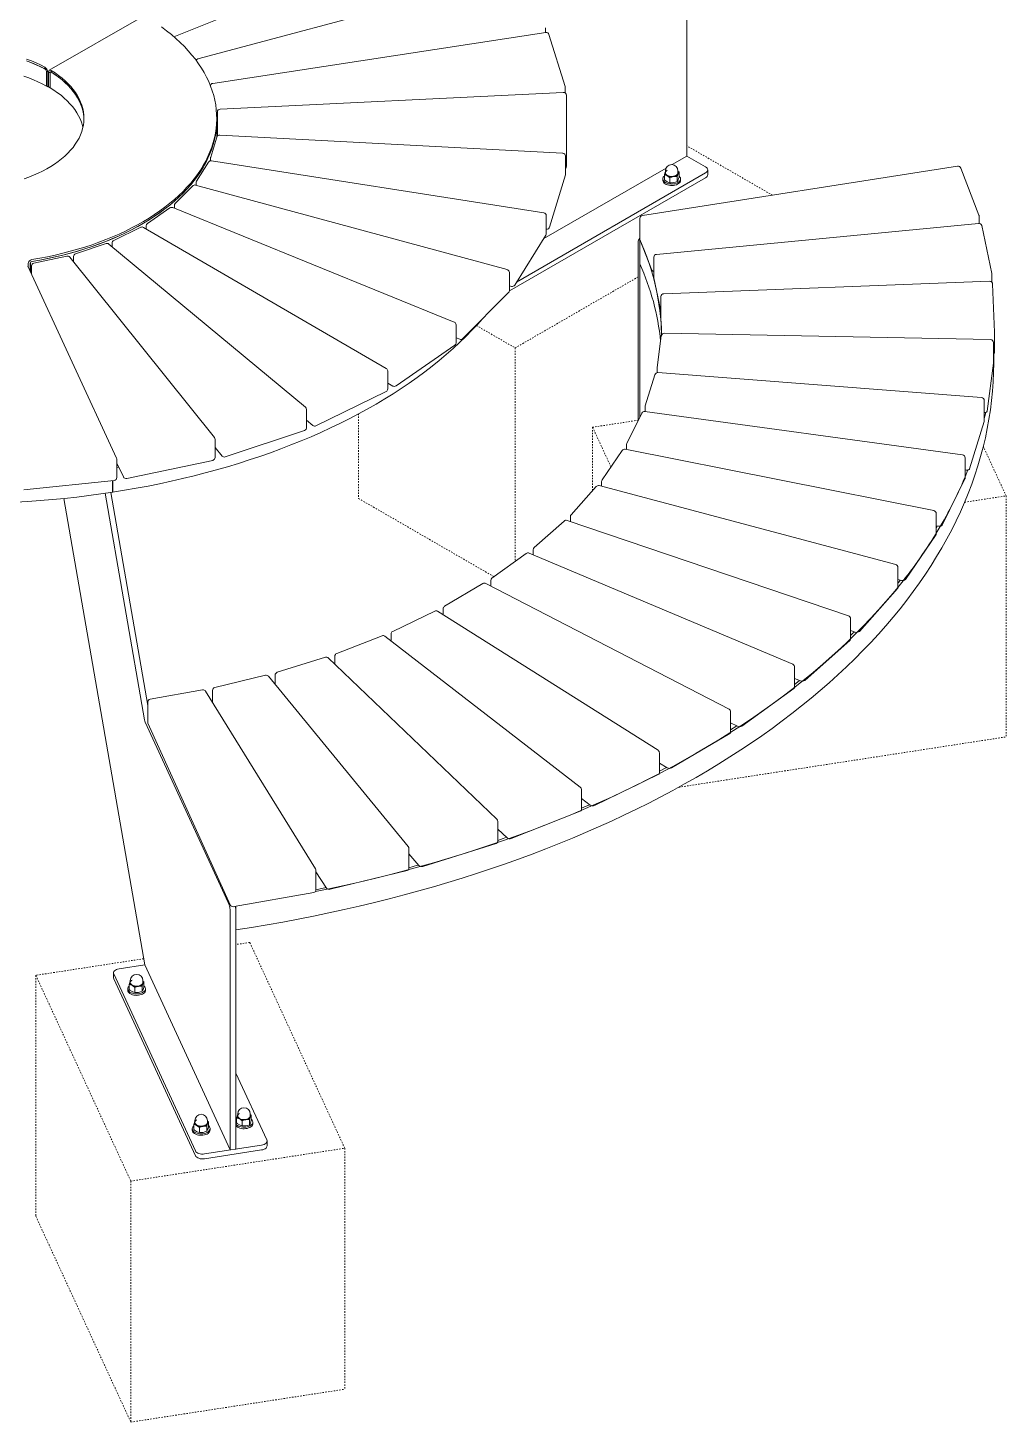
# Model space of a CAD drawing. Header units: inches. Extents: x -4 to 371, y -18 to 250.
# Drawn here: x 294.3 to 363.9, y 52.5 to 151.7 of the extents above; entities that cross this region are included whole.
import ezdxf

# ---------------------------------------------------------------- set-up
doc = ezdxf.new("R2010")
doc.units = ezdxf.units.IN
doc.linetypes.add('HIDDEN', pattern=[1.905, 1.27, -0.635])
doc.layers.add('ZANO_R', color=7, linetype='Continuous', lineweight=0)
doc.layers.add('ZANO_R_przerywana', color=250, linetype='HIDDEN', lineweight=0)

msp = doc.modelspace()

# ---------------------------------------------------------------- linework, layer by layer
at = {"layer": 'ZANO_R', "color": 7}
for p, q in [((324.95094, 159.15833), (304.8419, 151.0812)), ((341.21215, 159.44264), (341.21215, 142.55511)), ((328.65579, 155.40783), (306.42266, 149.46923)), ((302.56165, 152.5103), (295.85825, 148.66248)), ((331.17255, 151.34213), (307.49086, 147.72251)), ((331.16288, 151.34065), (331.16288, 151.67144)), ((332.55084, 147.49193), (331.40487, 151.19662)), ((295.53616, 148.74867), (295.53616, 148.87726)), ((295.65807, 148.57495), (295.65807, 147.52484)), ((295.66913, 148.58594), (295.75115, 148.53848)), ((295.75115, 147.48408), (295.75115, 148.53848)), ((295.91383, 148.4701), (295.80279, 148.53457)), ((295.80279, 148.53457), (295.80279, 147.48017)), ((295.91383, 148.4701), (295.91383, 147.4157)), ((295.9164, 148.46307), (295.9164, 147.41296)), ((295.95604, 148.53004), (295.9436, 148.52316)), ((295.99936, 148.51951), (295.99936, 148.64809)), ((295.66921, 147.5315), (295.65807, 147.52484)), ((295.75115, 147.48408), (295.66921, 147.5315)), ((295.80279, 147.51381), (295.75115, 147.48408)), ((295.80279, 147.48017), (295.91383, 147.4157)), ((295.91383, 147.4157), (295.9164, 147.41718)), ((332.42608, 147.08569), (308.01538, 145.89503)), ((332.56022, 147.04547), (332.56022, 147.42988)), ((332.64627, 146.87623), (332.66047, 143.11295)), ((307.77072, 145.11199), (307.77072, 145.24058)), ((307.77072, 143.89721), (307.77072, 145.11199)), ((307.81564, 145.68505), (307.81564, 144.3992)), ((307.76961, 143.89366), (307.34081, 142.47168)), ((307.81564, 144.3992), (307.81724, 143.97641)), ((332.37958, 142.76824), (307.98159, 144.04272)), ((332.66047, 143.11295), (332.66047, 141.82709)), ((307.18139, 142.12586), (306.33136, 140.76847)), ((307.33187, 142.41106), (307.33187, 142.22258)), ((331.03577, 138.52097), (307.39181, 142.22186)), ((332.5786, 141.27271), (332.5786, 142.55856)), ((341.21215, 142.55511), (340.16484, 141.95051)), ((341.21215, 142.55511), (342.54837, 141.78373)), ((342.54837, 141.01229), (328.58964, 132.95408)), ((342.54837, 141.35518), (329.09894, 133.59099)), ((339.73564, 141.70274), (331.03235, 136.67844)), ((331.45164, 137.50455), (332.56966, 141.21209)), ((360.46465, 141.82805), (338.0504, 138.31975)), ((339.50584, 140.92665), (339.50584, 140.8195)), ((339.61286, 141.23105), (339.61286, 140.87134)), ((339.68957, 141.44691), (339.67626, 141.41865)), ((339.68957, 141.44491), (339.67626, 141.41865)), ((339.68957, 141.50528), (339.68957, 141.36598)), ((340.00896, 141.01452), (340.00896, 140.65481)), ((340.53185, 141.10428), (340.53185, 140.74457)), ((340.58193, 141.36598), (340.58193, 141.50528)), ((340.65863, 141.41058), (340.58193, 141.4692)), ((340.65863, 141.41058), (340.65863, 141.05087)), ((340.76565, 140.8195), (340.76565, 140.92665)), ((342.70212, 141.22656), (342.70212, 141.56945)), ((361.99306, 138.35779), (360.69277, 141.6968)), ((306.06145, 140.43281), (304.81604, 139.18125)), ((328.43679, 134.47249), (306.26526, 140.48735)), ((306.29935, 140.65703), (306.29935, 140.4781)), ((304.43902, 138.8692), (302.83606, 137.7615)), ((324.66293, 130.74489), (304.63751, 138.89095)), ((304.75491, 139.03315), (304.75491, 138.8432)), ((331.21327, 137.02767), (331.21327, 138.31352)), ((337.8729, 138.11231), (337.8729, 136.65501)), ((362.00738, 137.76652), (362.00738, 138.2816)), ((302.36198, 137.48675), (300.45018, 136.55656)), ((319.83015, 127.44975), (302.55929, 137.47951)), ((302.74546, 137.58876), (302.74546, 137.37139)), ((328.965, 133.3771), (331.18126, 136.91623)), ((331.21327, 137.35846), (331.21943, 137.35753)), ((361.96148, 137.76715), (339.05447, 135.56134)), ((362.90641, 134.20459), (362.18701, 137.60165)), ((299.89391, 136.33073), (297.73135, 135.60632)), ((314.08619, 124.68452), (300.09467, 136.29322)), ((300.33207, 136.36776), (300.33207, 136.09625)), ((337.75146, 136.41291), (337.75146, 123.74153)), ((337.85898, 136.60718), (337.88478, 136.61105)), ((337.85898, 134.89271), (337.85898, 136.60718)), ((337.87802, 136.62842), (338.73393, 134.43051)), ((294.35247, 134.91152), (294.35247, 134.68539)), ((294.50469, 134.93481), (294.50469, 134.35536)), ((294.51211, 134.33926), (294.51211, 134.93669)), ((297.11095, 135.4384), (294.76334, 134.94179)), ((307.6053, 122.52938), (297.31824, 135.36429)), ((297.58807, 135.40723), (297.58807, 135.02763)), ((337.85958, 134.89138), (337.85958, 123.96167)), ((338.86462, 135.35233), (338.86462, 133.89504)), ((300.63922, 121.05475), (294.33613, 134.72083)), ((294.59683, 134.73637), (294.59683, 134.15558)), ((328.59178, 132.984), (328.59178, 134.26985)), ((362.91097, 133.5753), (362.91097, 134.16109)), ((328.59178, 133.32293), (328.73344, 133.28553)), ((328.62117, 133.31517), (328.59178, 133.29821)), ((338.86618, 133.88033), (338.86462, 133.89504)), ((338.86618, 133.88033), (339.33972, 131.64421)), ((362.74909, 133.64229), (339.57584, 132.76078)), ((363.09827, 130.01902), (362.96688, 133.44053)), ((325.28349, 129.57269), (328.53065, 132.83589)), ((339.37385, 132.55097), (339.37385, 131.09367)), ((339.37385, 132.55097), (339.3739, 132.54828)), ((339.3739, 131.09098), (339.37385, 131.09367)), ((339.3739, 131.09098), (339.42207, 129.83672)), ((324.79378, 129.26455), (324.79378, 130.5504)), ((362.82091, 129.49475), (339.61057, 129.94627)), ((363.09838, 130.01365), (363.09827, 130.01902)), ((363.09843, 130.01097), (363.09838, 130.01365)), ((363.09843, 128.55367), (363.09843, 130.01097)), ((320.52378, 126.2037), (324.70318, 129.09181)), ((324.79378, 129.63046), (325.05702, 129.52571)), ((339.39839, 129.76427), (339.09697, 127.51823)), ((363.02679, 127.82753), (363.02679, 129.28483)), ((363.04211, 127.83722), (363.04211, 128.47105)), ((319.93467, 125.98233), (319.93467, 127.26818)), ((338.94291, 126.99871), (338.25656, 124.78106)), ((339.0951, 127.49031), (339.0951, 127.14094)), ((362.17756, 125.3659), (339.15968, 127.14597)), ((362.56825, 124.40604), (363.02616, 127.81817)), ((363.02679, 127.82753), (363.02616, 127.81817)), ((319.93467, 126.4021), (320.30059, 126.19393)), ((314.83191, 123.36825), (319.81656, 125.79353)), ((362.37134, 123.69926), (362.37134, 125.15656)), ((314.16209, 123.23708), (314.16209, 124.52293)), ((338.01213, 124.27226), (336.94764, 122.10493)), ((360.82687, 121.2967), (338.22905, 124.38773)), ((338.24717, 124.71898), (338.24717, 124.38525)), ((308.38037, 121.14925), (314.01881, 123.03799)), ((314.16209, 123.75577), (314.60772, 123.39404)), ((361.32539, 120.30894), (362.36807, 123.67794)), ((362.37134, 123.69926), (362.36807, 123.67794)), ((307.65143, 121.11221), (307.65143, 122.39806)), ((336.92613, 122.01236), (336.92613, 121.67952)), ((307.65143, 121.8224), (308.15157, 121.21489)), ((336.61501, 121.61133), (335.1829, 119.51575)), ((358.78366, 117.32738), (336.82937, 121.69879)), ((361.00838, 119.63137), (361.00838, 121.08867)), ((300.65852, 119.68096), (300.65852, 120.96681)), ((300.65852, 120.71595), (301.13109, 119.72687)), ((300.74243, 120.54033), (300.65852, 120.52688)), ((300.79826, 120.42348), (300.65852, 120.40114)), ((301.364, 119.61197), (307.48492, 120.90679)), ((361.21011, 120.22114), (361.00838, 119.72779)), ((361.00838, 120.22031), (361.07278, 120.21198)), ((294.05446, 118.80538), (300.47026, 119.47211)), ((300.36343, 118.64049), (300.36343, 119.46101)), ((300.3684, 118.64126), (300.3684, 119.46153)), ((334.76526, 119.04233), (332.9797, 117.03922)), ((356.06961, 113.49696), (334.97595, 119.10553)), ((335.14629, 119.39728), (335.14629, 119.06024)), ((359.38327, 116.30575), (361.00042, 119.59831)), ((302.64447, 85.02298), (296.9022, 118.19728)), ((299.8365, 118.56137), (302.62428, 102.45574)), ((300.24259, 118.62197), (302.86431, 103.47573)), ((358.95262, 115.66415), (358.95262, 117.12145)), ((332.48142, 116.59106), (330.36006, 114.70023)), ((352.713, 109.8429), (332.68856, 116.63316)), ((332.92647, 116.8995), (332.92647, 116.55249)), ((358.95262, 116.25485), (359.11523, 116.22376)), ((359.039, 116.23833), (358.95262, 116.09174)), ((356.76235, 112.43612), (358.93797, 115.61967)), ((329.78664, 114.28224), (327.35046, 112.52239)), ((348.74832, 106.40071), (329.99113, 114.30553)), ((330.2898, 114.54349), (330.2898, 114.17966)), ((356.22563, 111.83674), (356.22563, 113.29404)), ((326.70831, 112.13902), (323.98139, 110.52756)), ((344.21597, 103.2036), (326.91151, 112.1448)), ((327.26344, 112.35219), (327.26344, 111.96295)), ((356.22562, 112.43576), (356.48153, 112.36989)), ((356.40781, 112.38887), (356.22562, 112.15874)), ((353.48977, 108.7382), (356.20236, 111.78128)), ((323.27763, 110.18271), (320.28695, 108.73556)), ((339.16169, 100.28215), (323.48109, 110.17131)), ((323.87825, 110.34679), (323.87825, 109.92083)), ((352.85553, 108.18675), (352.85553, 109.64405)), ((319.52922, 108.43256), (316.30436, 107.16404)), ((333.63613, 97.664), (319.73444, 108.40333)), ((320.16844, 108.54656), (320.16844, 108.06805)), ((349.59908, 105.24836), (352.8218, 108.12086)), ((352.85553, 108.80163), (353.19895, 108.68841)), ((315.50067, 106.90561), (312.07351, 105.82826)), ((327.69419, 95.37362), (315.7089, 106.85691)), ((316.17125, 106.96865), (316.17125, 106.41392)), ((348.87675, 104.74992), (348.87675, 106.20722)), ((311.23211, 105.61657), (307.63654, 104.74105)), ((321.39443, 93.43213), (311.44403, 105.54583)), ((311.92651, 105.62796), (311.92651, 104.95846)), ((348.87675, 105.38979), (349.30113, 105.21549)), ((306.76582, 104.57771), (303.0374, 103.91268)), ((314.79829, 91.85722), (306.98121, 104.48155)), ((307.47625, 104.53704), (307.47625, 103.68206)), ((345.12983, 102.00074), (348.83081, 104.67425)), ((302.86431, 103.70597), (302.86431, 102.24867)), ((302.67505, 102.27286), (308.5911, 89.45536)), ((302.87115, 102.21798), (308.75254, 89.24838)), ((344.32955, 101.55977), (344.32955, 103.01706)), ((344.32955, 102.23624), (344.82769, 101.98511)), ((340.12713, 99.02697), (344.26978, 101.47506)), ((344.76689, 102.01576), (344.32955, 101.73287)), ((339.25965, 98.64725), (339.25965, 100.10455)), ((339.25965, 99.37591), (339.8238, 99.02874)), ((334.64122, 96.35589), (339.18457, 98.55436)), ((339.76886, 99.06255), (339.25965, 98.79276)), ((333.71773, 96.04054), (333.71773, 97.49784)), ((333.71774, 96.84347), (334.33969, 96.37504)), ((327.7589, 93.76471), (327.7589, 95.22201)), ((328.72687, 94.01327), (333.626, 95.94038)), ((327.7589, 94.67532), (328.43014, 94.04962)), ((321.44214, 91.84156), (321.44214, 93.29886)), ((322.4429, 92.02159), (327.64935, 93.65826)), ((321.44214, 92.91459), (322.15388, 92.07477)), ((314.82974, 90.28938), (314.82974, 91.74668)), ((314.82974, 91.62497), (315.57305, 90.4693)), ((315.85149, 90.39981), (321.31378, 91.72988)), ((315.54634, 90.51083), (314.82975, 90.3621)), ((309.01765, 89.16327), (314.68176, 90.17358)), ((308.72625, 88.73393), (308.72625, 71.8464)), ((309.13203, 89.18367), (309.13203, 87.51049)), ((309.13203, 88.79635), (309.13203, 71.90882)), ((300.4287, 84.44929), (300.4287, 84.1064)), ((306.25788, 71.78032), (300.4464, 84.37127)), ((300.81847, 84.74211), (302.64447, 85.02298)), ((308.72625, 71.8464), (302.64447, 85.02298)), ((306.25788, 71.43743), (300.4464, 84.02838)), ((301.43912, 83.31681), (301.43912, 83.20965)), ((301.54613, 83.62121), (301.54613, 83.2615)), ((301.62284, 83.83707), (301.60953, 83.80881)), ((301.62284, 83.83507), (301.60953, 83.80881)), ((301.62284, 83.89544), (301.62284, 83.75614)), ((301.94223, 83.40468), (301.94223, 83.04497)), ((302.46512, 83.49444), (302.46512, 83.13473)), ((302.5152, 83.75614), (302.5152, 83.89544)), ((302.5919, 83.80074), (302.5152, 83.85936)), ((302.5919, 83.80074), (302.5919, 83.44103)), ((302.69892, 83.20966), (302.69892, 83.31681)), ((309.13203, 77.32278), (311.3301, 72.56053)), ((309.2613, 74.40793), (309.2613, 74.26863)), ((310.15366, 74.26864), (310.15366, 74.40794)), ((306.14127, 73.66558), (306.14127, 73.30587)), ((306.21797, 73.88144), (306.20466, 73.85318)), ((306.21797, 73.87943), (306.20466, 73.85318)), ((306.21797, 73.93981), (306.21797, 73.80051)), ((306.53736, 73.44904), (306.53736, 73.08933)), ((307.06024, 73.53881), (307.06024, 73.1791)), ((307.11033, 73.80051), (307.11033, 73.93981)), ((307.18703, 73.8451), (307.11033, 73.90372)), ((307.18703, 73.8451), (307.18703, 73.48539)), ((309.18459, 74.1337), (309.18459, 73.774)), ((309.26129, 74.34957), (309.24799, 74.3213)), ((309.26129, 74.34756), (309.24799, 74.3213)), ((309.58069, 73.91717), (309.58069, 73.55746)), ((310.10357, 74.00693), (310.10357, 73.64722)), ((310.23036, 74.31323), (310.15366, 74.37185)), ((310.23036, 74.31323), (310.23036, 73.95352)), ((310.33738, 73.72215), (310.33738, 73.8293)), ((306.03424, 73.36118), (306.03424, 73.25402)), ((307.29405, 73.25402), (307.29405, 73.36117)), ((311.3478, 72.13962), (311.3478, 72.48251)), ((310.95803, 72.1897), (306.90025, 71.56553)), ((310.95803, 71.8468), (306.90025, 71.22264)), ((309.13203, 71.90882), (308.72625, 71.8464))]:
    msp.add_line(p, q, dxfattribs=at)
at = {"layer": 'ZANO_R', "color": 7, "flags": 128}
for points in [[(294.62568, 135.1866), (295.18359, 135.28404), (295.73577, 135.3918), (296.28166, 135.50976), (296.82069, 135.6378), (297.35231, 135.77578), (297.87595, 135.92358), (298.39109, 136.08102), (298.89719, 136.24796), (299.39371, 136.4242), (299.88015, 136.60959), (300.35601, 136.80391), (300.82079, 137.00697), (301.274, 137.21857), (301.71519, 137.43847), (302.14388, 137.66646), (302.55965, 137.90229), (302.96206, 138.14572), (303.35068, 138.39651), (303.72512, 138.65438), (304.085, 138.91908), (304.42993, 139.19033), (304.75956, 139.46784), (305.07355, 139.75133), (305.37158, 140.04051), (305.65332, 140.33508), (305.9185, 140.63473), (306.16684, 140.93915), (306.39809, 141.24803), (306.61199, 141.56104), (306.80833, 141.87787), (306.98691, 142.19817), (307.14754, 142.52163), (307.29005, 142.84791), (307.41431, 143.17666), (307.52017, 143.50756), (307.60752, 143.84025), (307.67629, 144.17439), (307.7264, 144.50963), (307.75779, 144.84563), (307.77043, 145.18204), (307.76431, 145.51851), (307.73944, 145.85469), (307.69585, 146.19024), (307.63356, 146.5248), (307.55266, 146.85804), (307.45323, 147.18959), (307.33536, 147.51913), (307.19918, 147.84631), (307.04484, 148.17079), (306.87248, 148.49223), (306.6823, 148.8103), (306.47448, 149.12468), (306.24925, 149.43503), (306.00683, 149.74104), (305.74748, 150.04238), (305.47146, 150.33875), (305.17906, 150.62984), (304.87059, 150.91535), (304.54636, 151.19497), (304.20671, 151.46843), (303.852, 151.73544)], [(294.24447, 149.44858), (294.5845, 149.31907), (294.91361, 149.18047), (295.23106, 149.03309), (295.53616, 148.87726)], [(294.24447, 149.32), (294.5845, 149.19048), (294.91361, 149.05189), (295.23106, 148.9045), (295.53616, 148.74867)], [(295.56292, 148.73428), (295.2585, 148.89108), (294.94163, 149.03944), (294.61301, 149.17901), (294.27336, 149.3095)], [(295.65807, 147.52484), (295.36029, 147.68303), (295.05004, 147.83301), (294.72798, 147.97447), (294.39484, 148.10709), (294.05132, 148.23058)], [(295.99936, 148.64809), (296.2699, 148.47227), (296.52582, 148.2893), (296.76656, 148.09958), (296.99157, 147.90354), (297.20037, 147.70161), (297.39248, 147.49423), (297.5675, 147.28187), (297.72502, 147.06499), (297.8647, 146.84407), (297.98624, 146.61961), (298.08936, 146.3921), (298.17383, 146.16204), (298.23947, 145.92994), (298.28613, 145.69632), (298.31371, 145.46168), (298.32215, 145.22656), (298.31143, 144.99147), (298.28157, 144.75693), (298.23264, 144.52346), (298.16475, 144.29158), (298.07804, 144.0618), (297.97272, 143.83462), (297.84901, 143.61056), (297.70718, 143.3901), (297.54755, 143.17373), (297.37048, 142.96194), (297.17635, 142.75519), (296.9656, 142.55393), (296.73869, 142.35862), (296.49611, 142.16969), (296.23842, 141.98755), (295.96618, 141.8126), (295.67999, 141.64524), (295.38048, 141.48583), (295.06832, 141.33473), (294.7442, 141.19227), (294.40883, 141.05877), (294.06296, 140.93451)], [(295.99936, 148.64809), (295.9237, 148.67535), (295.85968, 148.6633), (295.81718, 148.61383), (295.80279, 148.53457)], [(295.99936, 148.51951), (295.96619, 148.53189), (295.9382, 148.52679), (295.91977, 148.50507), (295.91383, 148.4701)], [(296.00645, 148.51511), (295.99905, 148.51933), (295.99165, 148.52281), (295.98418, 148.52553), (295.9768, 148.5274), (295.96986, 148.52837), (295.96312, 148.5285), (295.95661, 148.52777), (295.95037, 148.52615), (295.93944, 148.52053), (295.93459, 148.51646), (295.93019, 148.51154), (295.92328, 148.49984), (295.92065, 148.49291), (295.91862, 148.48526), (295.91765, 148.48005), (295.91654, 148.46894), (295.9164, 148.46307)], [(295.99936, 148.51951), (296.2699, 148.34369), (296.52582, 148.16071), (296.76656, 147.971), (296.99157, 147.77496), (297.20037, 147.57302), (297.39248, 147.36565), (297.5675, 147.15328), (297.72502, 146.9364), (297.8647, 146.71549), (297.98624, 146.49103), (298.08936, 146.26351), (298.17383, 146.03345), (298.23947, 145.80136), (298.28613, 145.56773), (298.31371, 145.3331), (298.32147, 145.17628)], [(298.32147, 145.17628), (298.31455, 145.32183), (298.28783, 145.55685), (298.24197, 145.79088), (298.17707, 146.02341), (298.09328, 146.25391), (297.99077, 146.48188), (297.86978, 146.7068), (297.73058, 146.92819), (297.57347, 147.14555), (297.39881, 147.3584), (297.20697, 147.56626), (296.9984, 147.76868), (296.77354, 147.9652), (296.5329, 148.1554), (296.27701, 148.33883), (296.00645, 148.51511)], [(298.25028, 144.59765), (298.21658, 144.73312), (298.14426, 144.96298), (298.05342, 145.19063), (297.94426, 145.41558), (297.81701, 145.63735), (297.67196, 145.85544), (297.50943, 146.06938), (297.32976, 146.27871), (297.13334, 146.48296), (296.92062, 146.68169), (296.69205, 146.87447), (296.44813, 147.06088), (296.18939, 147.2405), (295.9164, 147.41296)], [(294.62568, 135.05801), (295.18359, 135.15546), (295.73577, 135.26321), (296.28166, 135.38117), (296.82069, 135.50921), (297.35231, 135.6472), (297.87595, 135.79499), (298.39109, 135.95244), (298.89719, 136.11937), (299.39371, 136.29562), (299.88015, 136.481), (300.35601, 136.67533), (300.82079, 136.87839), (301.274, 137.08998), (301.71519, 137.30989), (302.14388, 137.53787), (302.55965, 137.7737), (302.96206, 138.01714), (303.35068, 138.26792), (303.72512, 138.5258), (304.085, 138.7905), (304.42993, 139.06174), (304.75956, 139.33926), (305.07355, 139.62275), (305.37158, 139.91193), (305.65332, 140.2065), (305.9185, 140.50615), (306.16684, 140.81057), (306.39809, 141.11944), (306.61199, 141.43246), (306.80833, 141.74928), (306.98691, 142.06959), (307.14754, 142.39305), (307.29005, 142.71932), (307.41431, 143.04808), (307.52017, 143.37897), (307.60752, 143.71166), (307.67629, 144.0458), (307.7264, 144.38104), (307.75779, 144.71704), (307.77043, 145.05346), (307.77072, 145.11199)], [(294.63411, 135.0594), (295.19162, 135.15694), (295.7434, 135.26478), (296.2889, 135.38281), (296.82753, 135.51091), (297.35875, 135.64895), (297.882, 135.79677), (298.39675, 135.95424), (298.90246, 136.12118), (299.3986, 136.29742), (299.88467, 136.48279), (300.36016, 136.67708), (300.82458, 136.8801), (301.27745, 137.09164), (301.71829, 137.31148), (302.14666, 137.5394), (302.56211, 137.77515), (302.96421, 138.01848), (303.35254, 138.26917), (303.72671, 138.52693), (304.08632, 138.7915), (304.43101, 139.06262), (304.76041, 139.33999), (305.07418, 139.62334), (305.37201, 139.91237), (305.65358, 140.20677), (305.9186, 140.50626), (306.1668, 140.81051), (306.39792, 141.11921), (306.61172, 141.43204), (306.80798, 141.74868), (306.98649, 142.0688), (307.14708, 142.39207), (307.28958, 142.71815), (307.41383, 143.04671), (307.51971, 143.37741), (307.60711, 143.7099), (307.67595, 144.04385), (307.72614, 144.3789), (307.75764, 144.71471), (307.77041, 145.05092), (307.77072, 145.11199)], [(340.65863, 141.12942), (340.67085, 141.1185), (340.72043, 141.06194), (340.75224, 141.00128), (340.76532, 140.93834), (340.75928, 140.87505), (340.73428, 140.81333), (340.6911, 140.75505), (340.63105, 140.70199), (340.55595, 140.65575), (340.46807, 140.61774), (340.3701, 140.58912), (340.26502, 140.57075), (340.156, 140.5632), (340.04637, 140.56669), (339.93945, 140.58112), (339.8385, 140.60605), (339.74658, 140.64072), (339.66648, 140.68407), (339.60064, 140.7348), (339.55106, 140.79136), (339.51925, 140.85203), (339.50617, 140.91496), (339.51222, 140.97825), (339.53721, 141.03997), (339.58039, 141.09825), (339.61286, 141.12942)], [(339.81091, 141.15724), (339.65932, 141.21933), (339.61286, 141.23105)], [(339.61286, 140.87134), (339.65932, 140.83228), (339.81091, 140.72862)], [(339.67626, 141.41865), (339.66586, 141.38349), (339.66349, 141.34784), (339.66922, 141.31232), (339.68292, 141.27753), (339.70437, 141.24408), (339.7332, 141.21252), (339.76892, 141.18341), (339.81091, 141.15724)], [(339.81574, 141.54547), (339.78148, 141.52257), (339.73283, 141.47663), (339.70178, 141.42585), (339.68971, 141.37245), (339.69712, 141.31878), (339.72371, 141.26716), (339.76831, 141.21987), (339.82896, 141.17896)], [(340.00896, 141.01452), (339.86189, 141.12693), (339.81091, 141.15724)], [(340.58193, 141.4182), (340.59261, 141.3826), (340.59278, 141.32895), (340.57425, 141.27637), (340.53776, 141.22703), (340.48482, 141.18294), (340.41758, 141.1459), (340.33881, 141.11744), (340.25172, 141.09871), (340.15988, 141.09048), (340.06706, 141.0931), (339.97705, 141.10645), (339.89354, 141.12998), (339.81994, 141.16274)], [(339.82896, 141.17896), (339.90302, 141.14622), (339.98725, 141.12309), (340.07798, 141.11058), (340.17123, 141.10922), (340.26292, 141.11909), (340.34906, 141.13975), (340.42588, 141.1703), (340.49001, 141.2094), (340.53867, 141.25534), (340.56971, 141.30612), (340.58179, 141.35951), (340.58193, 141.36598)], [(340.00896, 141.01452), (340.13705, 141.06151), (340.27041, 141.09386)], [(340.53185, 141.10428), (340.5629, 141.20431), (340.59524, 141.29188)], [(340.65863, 141.05087), (340.62757, 140.95084), (340.59524, 140.86327)], [(342.54837, 141.35518), (342.61366, 141.4011), (342.66216, 141.45349), (342.69203, 141.51034), (342.70212, 141.56945), (342.69203, 141.62857), (342.66216, 141.68542), (342.61366, 141.73781), (342.54837, 141.78373)], [(340.76565, 140.8195), (340.75928, 140.7679), (340.73428, 140.70618), (340.6911, 140.6479), (340.63105, 140.59483), (340.55595, 140.54859), (340.46807, 140.51059), (340.3701, 140.48197), (340.26502, 140.4636), (340.156, 140.45605), (340.04637, 140.45954), (339.93945, 140.47397), (339.8385, 140.4989), (339.74658, 140.53357), (339.66648, 140.57692), (339.60064, 140.62765), (339.55106, 140.6842), (339.51925, 140.74487), (339.50617, 140.80781), (339.50584, 140.8195)], [(339.81091, 140.72862), (339.86189, 140.7032), (340.00896, 140.65481)], [(340.53185, 140.74457), (340.40376, 140.69759), (340.27041, 140.66524)], [(337.87802, 136.62842), (337.873, 136.65134), (337.8729, 136.65501)], [(326.64785, 130.94379), (326.34348, 130.60398), (325.92642, 130.15878), (325.49314, 129.71878), (325.04384, 129.28416), (324.57873, 128.85512), (324.09801, 128.43185), (323.6019, 128.01455), (323.09061, 127.60339), (322.56438, 127.19857), (322.02345, 126.80025), (321.46805, 126.40863), (320.89843, 126.02388), (320.31484, 125.64616), (319.71756, 125.27565), (319.10684, 124.91251), (318.48296, 124.55691), (317.8462, 124.209), (317.19684, 123.86894), (316.53517, 123.53687), (315.86148, 123.21297), (315.17608, 122.89735), (314.47929, 122.59017), (313.77139, 122.29156), (313.05272, 122.00166), (312.32359, 121.72059), (311.58433, 121.44849), (310.83528, 121.18547), (310.07676, 120.93165), (309.30911, 120.68714), (308.53268, 120.45206), (307.74781, 120.22651), (306.95486, 120.01058), (306.15418, 119.80438), (305.34613, 119.608), (304.53107, 119.42152), (303.70936, 119.24504), (302.88137, 119.07862), (302.04747, 118.92234), (301.20803, 118.77628), (300.36343, 118.64049)], [(363.04211, 127.83722), (363.04211, 127.82902), (363.0326, 127.16085), (363.00455, 126.49286), (362.95795, 125.8252), (362.89283, 125.15807), (362.80919, 124.49163), (362.70705, 123.82605), (362.58645, 123.16149), (362.44742, 122.49814), (362.28998, 121.83615), (362.11419, 121.17571), (361.92008, 120.51699), (361.70771, 119.86014), (361.47713, 119.20534), (361.2284, 118.55276), (360.96158, 117.90256), (360.67675, 117.25492), (360.37396, 116.61), (360.05332, 115.96796), (359.71489, 115.32897), (359.35876, 114.69319), (358.98502, 114.06079), (358.59378, 113.43192), (358.18512, 112.80677), (357.75917, 112.18547), (357.31601, 111.56819), (356.85578, 110.95509), (356.37858, 110.34633), (355.88454, 109.74206), (355.37379, 109.14244), (354.84646, 108.54763), (354.30268, 107.95777), (353.74259, 107.37301), (353.16634, 106.79352), (352.57407, 106.21943), (351.96594, 105.65089), (351.3421, 105.08806), (350.70272, 104.53106), (350.04796, 103.98006), (349.37798, 103.43519), (348.69296, 102.89658), (347.99307, 102.36438), (347.2785, 101.83873), (346.54943, 101.31976), (345.80604, 100.80759), (345.04852, 100.30238), (344.27708, 99.80423), (343.4919, 99.31329), (342.6932, 98.82967), (341.88117, 98.35351), (341.05602, 97.88493), (340.21798, 97.42403), (339.36724, 96.97096), (338.50403, 96.5258), (337.62857, 96.0887), (336.74109, 95.65975), (335.84182, 95.23907), (334.93098, 94.82676), (334.00881, 94.42294), (333.07555, 94.0277), (332.13143, 93.64114), (331.17671, 93.26337), (330.21161, 92.89448), (329.2364, 92.53457), (328.25132, 92.18373), (327.25663, 91.84205), (326.25258, 91.50961), (325.23943, 91.18651), (324.21743, 90.87282), (323.18686, 90.56863), (322.14798, 90.27402), (321.10105, 89.98906), (320.04634, 89.71381), (318.98413, 89.44837), (317.91468, 89.19278), (316.83828, 88.94713), (315.75519, 88.71146), (314.6657, 88.48585), (313.57008, 88.27034), (312.46862, 88.06501), (311.3616, 87.86989), (310.24931, 87.68503), (309.13203, 87.51049)], [(362.56825, 124.40604), (362.56075, 124.38201), (362.54506, 124.35933), (362.52181, 124.33893), (362.49196, 124.32163), (362.4567, 124.30814), (362.41747, 124.299), (362.37586, 124.29459), (362.37134, 124.29441)], [(362.46953, 124.31238), (362.44742, 124.2126), (362.37134, 123.88288)], [(361.32539, 120.30894), (361.31379, 120.28546), (361.29427, 120.26379), (361.26763, 120.24482), (361.23494, 120.22932), (361.19754, 120.21792), (361.15693, 120.21108), (361.11478, 120.20907), (361.07278, 120.21198)], [(361.00838, 119.63137), (361.0078, 119.62235), (361.00042, 119.59831)], [(300.3684, 118.64126), (299.51904, 118.51575), (298.66528, 118.40063), (297.80749, 118.29596), (296.94607, 118.20179), (296.08138, 118.11814), (295.21383, 118.04507), (294.34379, 117.98261), (293.47166, 117.93077)], [(358.95262, 115.66415), (358.94945, 115.64317), (358.93797, 115.61967)], [(356.22014, 111.86426), (355.88454, 111.45653), (355.37379, 110.85691), (354.84646, 110.2621), (354.30268, 109.67224), (353.74259, 109.08748), (353.16634, 108.50799), (352.57407, 107.9339), (351.96594, 107.36536), (351.3421, 106.80253), (350.70272, 106.24553), (350.04796, 105.69453), (349.37798, 105.14966), (348.69296, 104.61105), (347.99307, 104.07885), (347.2785, 103.5532), (346.54943, 103.03423), (345.80604, 102.52206), (345.04852, 102.01685), (344.27708, 101.5187), (343.4919, 101.02776), (342.6932, 100.54414), (341.88117, 100.06798), (341.05602, 99.5994), (340.21798, 99.1385), (339.36724, 98.68543), (338.50403, 98.24027), (337.62857, 97.80317), (336.74109, 97.37422), (335.84182, 96.95354), (334.93098, 96.54123), (334.00881, 96.13741), (333.07555, 95.74217), (332.13143, 95.35561), (331.17671, 94.97784), (330.21161, 94.60895), (329.2364, 94.24904), (328.25132, 93.8982), (327.25663, 93.55651), (326.25258, 93.22408), (325.23943, 92.90098), (324.21743, 92.58729), (323.18686, 92.2831), (322.14798, 91.98849), (321.10105, 91.70353), (320.04634, 91.42828), (318.98413, 91.16284), (317.91468, 90.90725), (316.83828, 90.6616), (315.75519, 90.42593), (314.80042, 90.2276)], [(353.12868, 108.71158), (352.98509, 108.56917), (352.85553, 108.4418)], [(349.23519, 105.24257), (349.20774, 105.22061), (348.87675, 104.95811)], [(302.87115, 102.21798), (302.86475, 102.24078), (302.86431, 102.24867)], [(334.29121, 96.41156), (333.88326, 96.23456), (333.71774, 96.16349)], [(328.3886, 94.08833), (328.14251, 94.00186), (327.7589, 93.86861)], [(322.11964, 92.11516), (322.05691, 92.09771), (321.44214, 91.92894)], [(300.81847, 84.74211), (300.72211, 84.72126), (300.63465, 84.68996), (300.55945, 84.64941), (300.49939, 84.60117), (300.45679, 84.5471), (300.43329, 84.48927), (300.42978, 84.4299), (300.4464, 84.37127)], [(300.4464, 84.02838), (300.42978, 84.087), (300.4287, 84.1064)], [(302.5919, 83.51958), (302.60412, 83.50866), (302.6537, 83.4521), (302.68551, 83.39144), (302.6986, 83.3285), (302.69255, 83.26521), (302.66755, 83.20349), (302.62438, 83.14521), (302.56432, 83.09215), (302.48922, 83.04591), (302.40135, 83.0079), (302.30338, 82.97928), (302.19828, 82.96092), (302.08927, 82.95336), (301.97964, 82.95685), (301.87272, 82.97128), (301.77177, 82.99621), (301.67985, 83.03088), (301.59975, 83.07424), (301.53392, 83.12496), (301.48434, 83.18152), (301.45252, 83.24218), (301.43944, 83.30512), (301.44549, 83.36841), (301.47048, 83.43013), (301.51366, 83.48841), (301.54614, 83.51958)], [(301.74419, 83.5474), (301.59259, 83.60949), (301.54613, 83.62121)], [(301.60953, 83.80881), (301.59913, 83.77365), (301.59677, 83.738), (301.60249, 83.70248), (301.61619, 83.66769), (301.63764, 83.63424), (301.66647, 83.60268), (301.70219, 83.57357), (301.74419, 83.5474)], [(301.7489, 83.93557), (301.71475, 83.91273), (301.6661, 83.86679), (301.63506, 83.81601), (301.62298, 83.76261), (301.6304, 83.70894), (301.65699, 83.65732), (301.70158, 83.61003), (301.76223, 83.56912)], [(301.94223, 83.40468), (301.79516, 83.51709), (301.74419, 83.5474)], [(302.5152, 83.80836), (302.52588, 83.77275), (302.52605, 83.71911), (302.50752, 83.66654), (302.47103, 83.61719), (302.41809, 83.5731), (302.35085, 83.53606), (302.27208, 83.5076), (302.18499, 83.48887), (302.09316, 83.48064), (302.00033, 83.48326), (301.91032, 83.49661), (301.8268, 83.52014), (301.75321, 83.5529)], [(301.76223, 83.56912), (301.83629, 83.53638), (301.92053, 83.51325), (302.01125, 83.50074), (302.1045, 83.49938), (302.1962, 83.50925), (302.28233, 83.52991), (302.35915, 83.56046), (302.42328, 83.59956), (302.47194, 83.6455), (302.50298, 83.69628), (302.51506, 83.74967), (302.5152, 83.75614)], [(301.94223, 83.40468), (302.07032, 83.45167), (302.20368, 83.48402)], [(302.46512, 83.49444), (302.49617, 83.59447), (302.52851, 83.68204)], [(302.5919, 83.44103), (302.56085, 83.341), (302.52851, 83.25342)], [(302.69892, 83.20966), (302.69255, 83.15806), (302.66755, 83.09634), (302.62438, 83.03806), (302.56432, 82.98499), (302.48922, 82.93875), (302.40135, 82.90075), (302.30338, 82.87213), (302.19828, 82.85376), (302.08927, 82.84621), (301.97964, 82.8497), (301.87272, 82.86413), (301.77177, 82.88906), (301.67985, 82.92372), (301.59975, 82.96708), (301.53392, 83.01781), (301.48434, 83.07436), (301.45252, 83.13503), (301.43944, 83.19796), (301.43912, 83.20965)], [(301.54613, 83.2615), (301.59259, 83.22244), (301.74419, 83.11878)], [(301.74419, 83.11878), (301.79516, 83.09336), (301.94223, 83.04497)], [(302.46512, 83.13473), (302.33703, 83.08775), (302.20368, 83.0554)], [(309.39252, 74.45108), (309.35321, 74.42522), (309.30456, 74.37928), (309.27351, 74.3285), (309.26144, 74.2751), (309.26885, 74.22143), (309.29544, 74.16981), (309.34004, 74.12252), (309.40069, 74.08161)], [(307.18703, 73.56395), (307.19925, 73.55302), (307.24883, 73.49647), (307.28064, 73.4358), (307.29372, 73.37287), (307.28768, 73.30958), (307.26268, 73.24786), (307.2195, 73.18958), (307.15945, 73.13651), (307.08434, 73.09028), (306.99648, 73.05227), (306.89851, 73.02365), (306.79341, 73.00528), (306.6844, 72.99773), (306.57477, 73.00122), (306.46785, 73.01565), (306.3669, 73.04058), (306.27498, 73.07524), (306.19488, 73.1186), (306.12904, 73.16933), (306.07947, 73.22588), (306.04765, 73.28655), (306.03457, 73.34949), (306.04062, 73.41277), (306.06561, 73.47449), (306.10879, 73.53277), (306.14127, 73.56394)], [(306.33931, 73.59177), (306.18771, 73.65386), (306.14127, 73.66558)], [(306.20466, 73.85318), (306.19426, 73.81801), (306.1919, 73.78237), (306.19761, 73.74685), (306.21132, 73.71206), (306.23277, 73.6786), (306.2616, 73.64705), (306.29732, 73.61794), (306.33931, 73.59177)], [(306.34402, 73.97993), (306.30988, 73.95709), (306.26123, 73.91115), (306.23018, 73.86037), (306.21811, 73.80698), (306.22553, 73.7533), (306.25211, 73.70169), (306.29671, 73.65439), (306.35736, 73.61348)], [(306.53736, 73.44904), (306.39029, 73.56145), (306.33931, 73.59177)], [(307.11033, 73.85272), (307.121, 73.81712), (307.12118, 73.76347), (307.10265, 73.7109), (307.06616, 73.66156), (307.01322, 73.61747), (306.94598, 73.58043), (306.86721, 73.55196), (306.78012, 73.53324), (306.68829, 73.52501), (306.59546, 73.52763), (306.50545, 73.54097), (306.42194, 73.56451), (306.34834, 73.59727)], [(306.35736, 73.61348), (306.43142, 73.58075), (306.51566, 73.55762), (306.60638, 73.5451), (306.69962, 73.54375), (306.79132, 73.55362), (306.87746, 73.57428), (306.95428, 73.60483), (307.01842, 73.64393), (307.06707, 73.68987), (307.09811, 73.74065), (307.11018, 73.79404), (307.11033, 73.80051)], [(306.53736, 73.44904), (306.66545, 73.49603), (306.79881, 73.52838)], [(307.06024, 73.53881), (307.0913, 73.63884), (307.12364, 73.72641)], [(307.18703, 73.48539), (307.15597, 73.38536), (307.12364, 73.29779)], [(310.23036, 74.03207), (310.24258, 74.02115), (310.29216, 73.96459), (310.32397, 73.90393), (310.33705, 73.84099), (310.331, 73.7777), (310.30601, 73.71598), (310.26283, 73.6577), (310.20278, 73.60464), (310.12768, 73.5584), (310.0398, 73.52039), (309.94184, 73.49177), (309.83675, 73.47341), (309.72773, 73.46585), (309.6181, 73.46935), (309.51118, 73.48377), (309.41023, 73.5087), (309.3183, 73.54337), (309.23821, 73.58672), (309.17237, 73.63745), (309.13203, 73.6814)], [(309.13203, 73.9772), (309.15212, 74.0009), (309.18459, 74.03207)], [(310.33738, 73.72215), (310.331, 73.67055), (310.30601, 73.60883), (310.26283, 73.55055), (310.20278, 73.49748), (310.12768, 73.45125), (310.0398, 73.41324), (309.94184, 73.38462), (309.83675, 73.36625), (309.72773, 73.3587), (309.6181, 73.36219), (309.51118, 73.37662), (309.41023, 73.40155), (309.3183, 73.43622), (309.23821, 73.47957), (309.17237, 73.5303), (309.13203, 73.57425)], [(309.38264, 74.05989), (309.23104, 74.12198), (309.18459, 74.1337)], [(309.18459, 73.774), (309.23104, 73.73493), (309.38264, 73.63127)], [(309.24799, 74.3213), (309.23758, 74.28614), (309.23523, 74.25049), (309.24095, 74.21497), (309.25465, 74.18018), (309.2761, 74.14673), (309.30493, 74.11517), (309.34064, 74.08606), (309.38264, 74.05989)], [(309.58069, 73.91717), (309.43362, 74.02958), (309.38264, 74.05989)], [(309.38264, 73.63127), (309.43362, 73.60585), (309.58069, 73.55746)], [(310.15366, 74.32085), (310.16433, 74.28525), (310.16451, 74.2316), (310.14598, 74.17903), (310.10949, 74.12968), (310.05655, 74.08559), (309.98931, 74.04855), (309.91054, 74.02009), (309.82345, 74.00136), (309.73161, 73.99314), (309.63879, 73.99575), (309.54878, 74.0091), (309.46527, 74.03263), (309.39167, 74.06539)], [(309.40069, 74.08161), (309.47475, 74.04887), (309.55899, 74.02574), (309.64971, 74.01323), (309.74296, 74.01188), (309.83465, 74.02174), (309.92079, 74.0424), (309.99761, 74.07295), (310.06175, 74.11205), (310.1104, 74.15799), (310.14144, 74.20877), (310.15352, 74.26216), (310.15366, 74.26864)], [(309.58069, 73.91717), (309.70878, 73.96416), (309.84213, 73.99651)], [(310.10357, 73.64722), (309.97549, 73.60024), (309.84213, 73.56789)], [(310.10357, 74.00693), (310.13464, 74.10696), (310.16697, 74.19453)], [(310.23036, 73.95352), (310.1993, 73.85349), (310.16697, 73.76591)], [(307.29405, 73.25402), (307.28768, 73.20242), (307.26268, 73.1407), (307.2195, 73.08242), (307.15945, 73.02936), (307.08434, 72.98312), (306.99648, 72.94511), (306.89851, 72.91649), (306.79341, 72.89813), (306.6844, 72.89057), (306.57477, 72.89407), (306.46785, 72.9085), (306.3669, 72.93342), (306.27498, 72.96809), (306.19488, 73.01145), (306.12904, 73.06217), (306.07947, 73.11873), (306.04765, 73.17939), (306.03457, 73.24233), (306.03424, 73.25402)], [(306.14127, 73.30587), (306.18771, 73.2668), (306.33931, 73.16315)], [(306.33931, 73.16315), (306.39029, 73.13773), (306.53736, 73.08933)], [(307.06024, 73.1791), (306.93216, 73.13211), (306.79881, 73.09976)], [(310.95803, 72.1897), (311.05438, 72.21054), (311.14185, 72.24184), (311.21705, 72.28239), (311.27711, 72.33063), (311.3197, 72.3847), (311.34321, 72.44254), (311.34672, 72.50191), (311.3301, 72.56053)], [(306.25788, 71.78032), (306.29399, 71.7247), (306.34821, 71.67421), (306.41845, 71.63079), (306.50201, 71.59613), (306.59568, 71.57153), (306.69586, 71.55796), (306.79871, 71.55594), (306.90025, 71.56553)], [(306.90025, 71.22264), (306.79871, 71.21304), (306.69586, 71.21507), (306.59568, 71.22864), (306.50201, 71.25323), (306.41845, 71.2879), (306.34821, 71.33131), (306.29399, 71.3818), (306.25788, 71.43743)], [(311.3478, 72.13962), (311.34321, 72.09964), (311.3197, 72.04181), (311.27711, 71.98774), (311.21705, 71.9395), (311.14185, 71.89895), (311.05438, 71.86765), (310.95803, 71.8468)]]:
    msp.add_lwpolyline(points, dxfattribs=at)
at = {"layer": 'ZANO_R', "color": 7}
for centre, radius, start, end in [((304.92016, 150.88636), 0.20997, 111.8836949, 141.6057048), ((331.20428, 151.13457), 0.20997, 95.8857215, 98.690084), ((331.20428, 151.13457), 0.20997, 17.1884744, 95.8857215), ((295.31569, 148.49974), 0.43718, 5.0838951, 59.7155078), ((306.47684, 149.26638), 0.20997, 104.9548924, 149.4974341), ((295.46271, 148.56635), 0.19555, 2.51977, 59.1728353), ((307.52258, 147.51496), 0.20997, 98.690084, 166.7596067), ((332.43631, 146.87597), 0.20997, 90.0720267, 92.7924397), ((332.43631, 146.87597), 0.20997, 0.2161261, 90.0720267), ((332.35025, 147.42988), 0.20997, 0, 17.1884744), ((308.02561, 145.68531), 0.20997, 92.7924397, 180), ((307.97064, 143.83304), 0.20997, 87.0097429, 163.2191853), ((307.96211, 144.80821), 0.20997, 204.2806183, 225.7679385), ((307.35934, 142.01442), 0.20997, 81.1038992, 147.9445928), ((307.54184, 142.41106), 0.20997, 163.2191853, 180), ((332.36863, 142.55856), 0.20997, 84.2612875, 87.0097429), ((332.36863, 142.55856), 0.20997, 0, 84.2612875), ((340.13575, 141.50528), 0.44618, 0, 180), ((332.36863, 141.27271), 0.20997, 343.2191853, 0), ((332.4505, 141.82683), 0.20997, 307.5947125, 0), ((341.27201, 140.77492), 1.7207, 158.030753, 164.628129), ((339.83639, 141.35522), 0.15976, 156.7850849, 205.1733217), ((340.13596, 141.81639), 0.73493, 243.7507203, 280.5410821), ((340.24087, 141.50774), 0.41493, 274.081797, 328.6537248), ((340.44212, 140.07096), 1.03721, 85.0374294, 99.5295566), ((340.01526, 141.09675), 0.62522, 325.7160405, 338.0713925), ((340.4408, 141.35554), 0.16704, 337.5994694, 32.3433673), ((341.17514, 141.05844), 0.62512, 145.7152342, 158.0722611), ((342.43942, 141.25276), 0.26401, 294.3751993, 354.3047729), ((360.49712, 141.62061), 0.20997, 21.2771255, 98.8958193), ((306.21028, 140.28471), 0.20997, 74.8216862, 135.141146), ((306.50932, 140.65703), 0.20997, 147.9445928, 180), ((340.09868, 141.68814), 1.03722, 265.0377026, 279.5298037), ((304.55839, 138.69646), 0.20997, 67.8641873, 124.6458366), ((304.96487, 139.03315), 0.20997, 135.141146, 180), ((331.0033, 138.31352), 0.20997, 78.2119605, 81.1038992), ((331.0033, 138.31352), 0.20997, 0, 78.2119605), ((338.08287, 138.11231), 0.20997, 98.8958193, 180), ((361.79741, 138.2816), 0.20997, 0, 21.2771255), ((302.45385, 137.29794), 0.20997, 59.8548489, 115.9451474), ((302.95543, 137.58876), 0.20997, 124.6458366, 180), ((331.0033, 137.02767), 0.20997, 327.9445928, 0), ((331.25061, 137.56517), 0.20997, 261.4604359, 343.2191853), ((361.9816, 137.55815), 0.20997, 11.9569585, 95.5002883), ((299.9606, 136.13163), 0.20997, 50.317668, 108.5195855), ((300.54204, 136.36775), 0.20997, 115.9451474, 180), ((338.2134, 136.39731), 0.4622, 137.4495884, 178.0662041), ((322.2796, 129.45368), 17.14322, 1.258592, 24.6629198), ((294.65898, 134.88031), 0.3081, 96.2045767, 174.1857684), ((294.64141, 134.92155), 0.13736, 96.5750446, 174.4605449), ((294.65588, 134.91576), 0.14528, 98.6192641, 171.7186394), ((294.8068, 134.73637), 0.20997, 101.9442786, 180), ((297.1544, 135.23298), 0.20997, 38.7118393, 101.9442786), ((297.79804, 135.40723), 0.20997, 108.5195855, 180), ((322.06993, 127.67199), 17.36183, 5.6560376, 24.5758031), ((339.07459, 135.35233), 0.20997, 95.5002883, 180), ((328.38181, 134.26985), 0.20997, 71.6532824, 74.8216862), ((328.38181, 134.26985), 0.20997, 0, 71.6532824), ((338.88919, 134.52246), 0.18044, 210.6359634, 262.1748434), ((362.701, 134.16109), 0.20997, 0, 11.9569585), ((328.38181, 132.984), 0.20997, 315.141146, 0), ((328.78704, 133.48854), 0.20997, 255.2081495, 327.9445928), ((362.75707, 133.43247), 0.20997, 2.1992226, 92.1784706), ((339.58382, 132.55096), 0.20997, 92.1784706, 180), ((339.43722, 131.66967), 0.10077, 194.636488, 231.0334338), ((324.58381, 130.5504), 0.20997, 64.2536788, 67.8641873), ((324.58381, 130.5504), 0.20997, 0, 64.2536788), ((339.60649, 129.73634), 0.20997, 88.8855537, 172.3565229), ((324.58381, 129.26455), 0.20997, 304.6458365, 0), ((325.13465, 129.7208), 0.20997, 248.3000769, 315.141146), ((362.81682, 129.28483), 0.20997, 0, 88.8855537), ((362.98278, 128.57078), 0.11691, 292.112975, 351.5807332), ((319.7247, 127.26818), 0.20997, 0, 59.8548489), ((339.14349, 126.93663), 0.20997, 85.5778728, 162.8029894), ((339.30507, 127.49031), 0.20997, 172.3565229, 180), ((319.7247, 125.98233), 0.20997, 295.9451474, 0), ((320.40441, 126.37643), 0.20997, 240.3650724, 304.6458365), ((362.16138, 125.15656), 0.20997, 0, 85.5778728), ((313.95212, 124.52293), 0.20997, 0, 50.317668), ((338.20059, 124.1797), 0.20997, 82.211177, 153.8418592), ((338.45714, 124.71898), 0.20997, 162.8029894, 180), ((313.95212, 123.23708), 0.20997, 288.5195855, 0), ((314.74005, 123.55706), 0.20997, 230.9329843, 295.9451474), ((307.44146, 122.39806), 0.20997, 0, 38.7118393), ((337.1361, 122.01236), 0.20997, 153.8418592, 180), ((300.44856, 120.96681), 0.20997, 0, 24.7601774), ((307.44146, 121.11221), 0.20997, 281.9442786, 0), ((308.31367, 121.34834), 0.20997, 219.4635486, 288.5195855), ((336.78836, 121.49286), 0.20997, 78.7388728, 145.6515003), ((360.79841, 121.08867), 0.20997, 0, 82.211177), ((300.44856, 119.68095), 0.20997, 275.9328839, 0), ((301.32055, 119.81739), 0.20997, 205.5379383, 281.9442786), ((334.922, 118.90261), 0.20997, 75.1101907, 138.2862994), ((335.35625, 119.39728), 0.20997, 145.6515003, 180), ((333.20865, 131.46458), 30.17587, 328.5538998, 337.0167909), ((333.13643, 116.8995), 0.20997, 138.2862994, 180), ((358.74265, 117.12145), 0.20997, 0, 78.7388728), ((332.62113, 116.43432), 0.20997, 71.2682472, 131.7114891), ((359.18651, 116.46983), 0.25619, 253.8453445, 320.1740845), ((328.77519, 134.20125), 35.38595, 320.8725189, 328.4833942), ((329.90959, 114.11204), 0.20997, 67.14805, 125.8435842), ((330.49977, 114.54349), 0.20997, 131.7114891, 180), ((356.01566, 113.29404), 0.20997, 0, 75.1101907), ((326.81513, 111.95826), 0.20997, 62.6746489, 120.5809368), ((327.47341, 112.35219), 0.20997, 125.8435842, 180), ((356.56745, 112.63405), 0.27778, 251.9819178, 314.5564091), ((356.14381, 111.83845), 0.08183, 315.6777828, 358.8012959), ((323.36908, 109.99371), 0.20997, 57.7619431, 115.8217383), ((324.08822, 110.34679), 0.20997, 120.5809368, 180), ((352.64557, 109.64405), 0.20997, 0, 71.2682472), ((319.60608, 108.23716), 0.20997, 52.3132187, 111.4725036), ((320.37841, 108.54656), 0.20997, 115.8217383, 180), ((352.76655, 108.19073), 0.08907, 308.3352719, 357.4426972), ((353.30105, 108.96629), 0.29604, 249.8253826, 309.6057439), ((316.38122, 106.96865), 0.20997, 111.4725036, 180), ((315.56363, 106.7053), 0.20997, 46.2254067, 107.4508258), ((348.66678, 106.20722), 0.20997, 0, 67.14805), ((311.28178, 105.41256), 0.20997, 39.4002337, 103.6851823), ((312.13648, 105.62796), 0.20997, 107.4508258, 180), ((349.42037, 105.50138), 0.30977, 247.3590253, 305.2334232), ((306.80269, 104.37101), 0.20997, 31.7661268, 100.1134436), ((307.68622, 104.53704), 0.20997, 103.6851823, 180), ((348.78261, 104.7553), 0.0943, 300.7425, 356.7330215), ((303.07428, 103.70597), 0.20997, 100.1134436, 180), ((344.11958, 103.01706), 0.20997, 0, 62.6746489), ((303.40768, 102.57474), 0.79238, 188.6374723, 202.3942979), ((344.22611, 101.56933), 0.10389, 294.8580445, 354.7189639), ((344.9643, 102.2724), 0.31812, 244.5682313, 301.3532792), ((339.04969, 100.10455), 0.20997, 0, 57.7619431), ((339.14817, 98.66057), 0.11227, 288.9150028, 353.1889779), ((339.97712, 99.31024), 0.32055, 241.4258398, 297.9042376), ((333.50777, 97.49784), 0.20997, 0, 52.3132187), ((334.50811, 96.64346), 0.31688, 237.8935183, 294.837074), ((327.54893, 95.22201), 0.20997, 0, 46.2254067), ((333.59542, 96.06047), 0.12393, 284.2851927, 350.7463204), ((321.23218, 93.29886), 0.20997, 0, 39.4002337), ((327.63131, 93.78643), 0.12943, 278.0121708, 350.3430744), ((328.61116, 94.29805), 0.30739, 233.9192881, 292.11315), ((314.61978, 91.74668), 0.20997, 0, 31.7661268), ((321.30322, 91.87162), 0.14214, 274.2602257, 347.7892957), ((322.34419, 92.2971), 0.29266, 229.4360194, 289.7106472), ((314.67931, 90.32915), 0.1556, 270.9020667, 345.1909667), ((315.76868, 90.66061), 0.27363, 224.3596335, 287.6149562), ((306.71387, 88.73032), 2.01239, 0.1028928, 21.1180839), ((308.94912, 89.40526), 0.25151, 218.5912002, 285.8101837), ((306.93888, 88.76926), 2.19332, 0.7075024, 10.7106085), ((302.06902, 83.89544), 0.44618, 0, 180), ((303.20255, 83.16598), 1.71783, 158.02436, 164.6328209), ((301.76962, 83.74539), 0.15972, 156.7802956, 205.1809859), ((302.06923, 84.20653), 0.73492, 243.7503782, 280.5412748), ((302.17413, 83.89791), 0.41495, 274.0827821, 328.6520643), ((302.3754, 82.46109), 1.03724, 85.0378468, 99.5296595), ((302.37402, 83.74569), 0.16709, 337.6074936, 32.3359588), ((303.10735, 83.44918), 0.62392, 145.7049316, 158.0858252), ((302.03195, 84.07832), 1.03724, 265.0378468, 279.5296595), ((301.94826, 83.48706), 0.62553, 325.7187018, 338.0677064), ((309.70748, 74.40794), 0.44618, 0, 180), ((307.79943, 73.20977), 1.71967, 158.0284166, 164.6297406), ((306.36478, 73.78975), 0.15975, 156.7828795, 205.1726138), ((306.66415, 73.93981), 0.44618, 0, 180), ((306.66436, 74.25092), 0.73494, 243.7506776, 280.5408869), ((306.76927, 73.94225), 0.41493, 274.082104, 328.6541116), ((306.97054, 72.50521), 1.03748, 85.0400739, 99.5281071), ((306.96916, 73.79007), 0.16707, 337.6031204, 32.3354817), ((307.70398, 73.49272), 0.62563, 145.7196858, 158.0667224), ((310.84786, 73.67617), 1.72504, 158.0387148, 164.6194424), ((309.40805, 74.25787), 0.15969, 156.7731951, 205.1822983), ((309.70768, 74.71903), 0.73492, 243.7506884, 280.5413519), ((309.67041, 74.59068), 1.03711, 265.0371238, 279.5309028), ((309.8126, 74.41038), 0.41493, 274.0812987, 328.6535661), ((310.01386, 72.97345), 1.03737, 85.0385709, 99.5284151), ((309.5868, 73.99951), 0.62543, 325.7177182, 338.06869), ((310.01248, 74.25819), 0.16709, 337.6059491, 32.3357765), ((310.74624, 73.96144), 0.62441, 145.7097916, 158.0809652), ((306.62705, 74.12345), 1.03799, 265.0433357, 279.5246909), ((306.54487, 73.53063), 0.62384, 325.7019947, 338.0844135)]:
    msp.add_arc(centre, radius, start, end, dxfattribs=at)
at = {"layer": 'ZANO_R_przerywana', "color": 7, "ltscale": 0.05}
for p, q in [((347.30224, 139.76786), (341.21215, 143.28359)), ((329.00054, 128.90581), (337.75146, 133.95761)), ((326.24485, 130.49664), (329.00054, 128.90581)), ((329.00054, 128.90581), (329.00054, 113.71438)), ((317.86534, 124.21924), (317.86534, 118.18933)), ((337.75146, 123.76107), (334.5102, 123.2625)), ((334.5102, 123.2625), (334.5102, 118.75619)), ((334.5102, 123.2625), (335.81359, 120.43863)), ((363.92581, 118.37917), (362.30414, 121.89261)), ((317.86534, 118.18933), (327.49765, 112.62872)), ((360.97096, 117.92465), (363.92581, 118.37917)), ((363.92581, 118.37917), (363.92581, 101.23447)), ((340.63586, 97.65201), (363.92581, 101.23447)), ((310.1178, 86.61364), (309.13203, 86.46201)), ((316.87534, 71.973), (310.1178, 86.61364)), ((302.57009, 85.45265), (294.90115, 84.27302)), ((294.90115, 84.27302), (301.65869, 69.63238)), ((294.90115, 84.27302), (294.90115, 67.12832)), ((301.65869, 69.63238), (316.87534, 71.973)), ((316.87534, 71.973), (316.87534, 54.82831)), ((301.65869, 69.63238), (301.65869, 52.48768)), ((294.90115, 67.12832), (301.65869, 52.48768)), ((301.65869, 52.48768), (316.87534, 54.82831))]:
    msp.add_line(p, q, dxfattribs=at)

doc.saveas('drawing.dxf')
